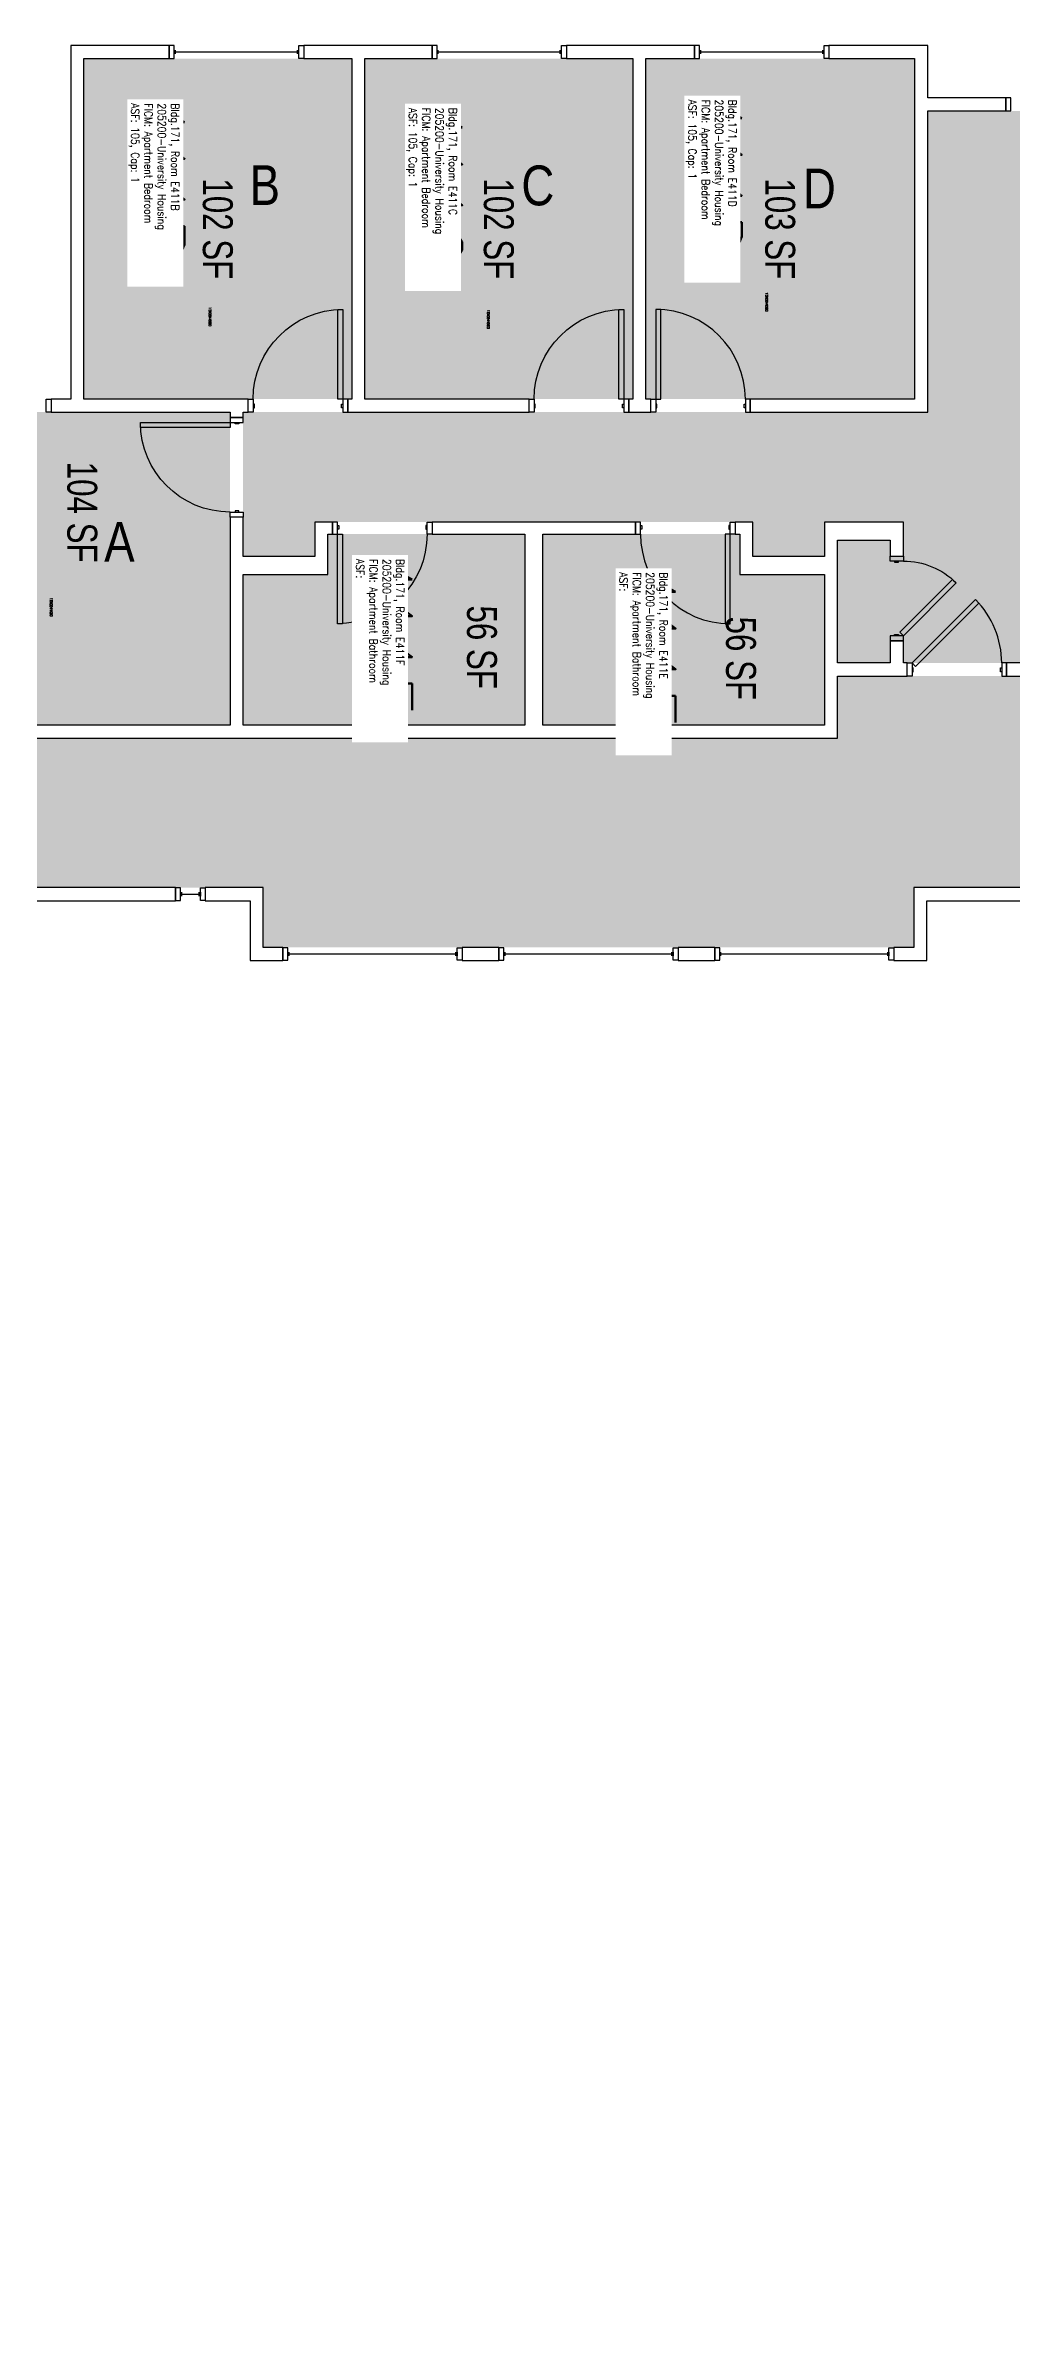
# Model space of a CAD drawing. Header units: inches. Extents: x 9163 to 12690, y -254 to 1288.
# Drawn here: x 11631 to 12019, y 372 to 1288 of the extents above; entities that cross this region are included whole.
import ezdxf
from ezdxf.enums import TextEntityAlignment as Align

# ---------------------------------------------------------------- set-up
doc = ezdxf.new("R2010")
doc.units = ezdxf.units.IN
doc.header["$LTSCALE"] = 48
doc.header["$MEASUREMENT"] = 0
for name, color, linetype in [('A-DOOR', 2, 'Continuous'), ('A-GLAZ', 1, 'Continuous'), ('A-IDEN-RNUM', 7, 'Continuous'), ('A-IDEN-SNUM', 4, 'Continuous'), ('A-IDEN-VNUM', 4, 'Continuous'), ('A-ROOM', 1, 'Continuous'), ('A-WALL', 5, 'Continuous'), ('AREA-TEXT', 3, 'Continuous'), ('Rooms-Category-Color', 7, 'Continuous'), ('Rooms-College-Color', 7, 'Continuous'), ('Rooms-Department-Color', 7, 'Continuous'), ('Rooms-Division-Color', 7, 'Continuous'), ('Rooms-Information', 7, 'Continuous')]:
    doc.layers.add(name, color=color, linetype=linetype)
doc.styles.add('AREA', font='arial.ttf', dxfattribs={"width": 0.75, "height": 12})
doc.styles.add('ROOMSNUMBER', font='txt.shx', dxfattribs={"height": 0.03})
doc.styles.add('ROOMVNUMBER', font='simplex.shx', dxfattribs={"width": 0.85})
doc.styles.get("Standard").update_dxf_attribs({"font": 'ARIALN.TTF'})

msp = doc.modelspace()

# ---------------------------------------------------------------- hatches: boundary and pattern name
h = msp.add_hatch()
h.set_pattern_fill('ANSI31', color=256, style=0)
h.set_pattern_definition([(45, (11521.60127, 1660.34839), (-0.088388348, 0.088388348), [])])
h.paths.add_polyline_path([(11853.07, 1076.4), (11911.81, 1076.4), (11911.81, 1067.19), (11853.07, 1067.19)], flags=9)
at = {"layer": 'Rooms-Category-Color', "true_color": 0x728ef3}
for points in [[(11753.71, 1282.26), (11646.08, 1282.26), (11646.08, 1145.51), (11753.72, 1145.52), (11753.72, 1281.81)], [(11758.96, 1282.26), (11866.58, 1282.26), (11866.6, 1145.52), (11758.96, 1145.51), (11758.97, 1281.81)], [(11871.83, 1282.26), (11979.83, 1282.26), (11979.83, 1145.51), (11871.83, 1145.51), (11871.85, 1281.81)], [(12120.58, 1144.63), (12036.44, 1144.63), (12036.44, 1039.51), (11975.31, 1039.51), (11975.31, 1048.46), (11970.06, 1048.46), (11970.06, 1039.51), (11948.87, 1039.51), (11948.87, 1088.88), (11970.06, 1088.88), (11970.06, 1082.46), (11975.31, 1082.46), (11975.31, 1096.13), (11943.62, 1096.13), (11943.62, 1082.26), (11914.87, 1082.26), (11914.87, 1096.13), (11738.83, 1096.13), (11738.83, 1082.26), (11710.08, 1082.26), (11710.08, 1140.26), (11985.08, 1140.26), (11985.08, 1261.26), (12120.58, 1261.26)], [(11586.1, 1014.51), (11586.08, 1140.26), (11704.83, 1140.26), (11704.83, 1014.51)], [(11744.1, 1091.26), (11823.22, 1091.26), (11823.22, 1014.51), (11710.1, 1014.51), (11710.08, 1075.01), (11744.08, 1075.01)], [(11830.49, 1014.51), (11943.62, 1014.51), (11943.62, 1075.01), (11909.62, 1075.01), (11909.62, 1091.26), (11830.47, 1091.26)]]:
    msp.add_hatch(color=171, dxfattribs=at).paths.add_polyline_path(points)
at = {"layer": 'Rooms-Category-Color', "true_color": 0xadadad}
msp.add_hatch(color=253, dxfattribs=at).paths.add_polyline_path([(11567.83, 967.26), (11567.83, 967.26), (11573.08, 967.26), (11573.08, 955.26), (11586.08, 955.26), (11586.08, 949.26), (11718.14, 949.26), (11718.14, 925.25), (11979.46, 925.25), (11979.46, 949.26), (12351.33, 949.26), (12351.33, 915.16), (12326.33, 915.16), (12326.33, 856.04), (12351.33, 856.04), (12351.33, 233.63), (12411.33, 233.63), (12411.33, 271.26), (12411.33, 837.54), (12436.33, 837.54), (12436.33, 919.86), (12411.33, 919.86), (12411.33, 1009.26), (12297.55, 1009.26), (12297.55, 1034.26), (12215.23, 1034.26), (12215.23, 1009.26), (12031.19, 1009.26), (12031.19, 1034.26), (11948.87, 1034.26), (11948.87, 1009.26), (11567.83, 1009.26)])
at = {"layer": 'Rooms-College-Color', "true_color": 0xadadad}
for points in [[(11753.71, 1282.26), (11646.08, 1282.26), (11646.08, 1145.51), (11753.72, 1145.52), (11753.72, 1281.81)], [(11758.96, 1282.26), (11866.58, 1282.26), (11866.6, 1145.52), (11758.96, 1145.51), (11758.97, 1281.81)], [(11871.83, 1282.26), (11979.83, 1282.26), (11979.83, 1145.51), (11871.83, 1145.51), (11871.85, 1281.81)], [(12120.58, 1144.63), (12036.44, 1144.63), (12036.44, 1039.51), (11975.31, 1039.51), (11975.31, 1048.46), (11970.06, 1048.46), (11970.06, 1039.51), (11948.87, 1039.51), (11948.87, 1088.88), (11970.06, 1088.88), (11970.06, 1082.46), (11975.31, 1082.46), (11975.31, 1096.13), (11943.62, 1096.13), (11943.62, 1082.26), (11914.87, 1082.26), (11914.87, 1096.13), (11738.83, 1096.13), (11738.83, 1082.26), (11710.08, 1082.26), (11710.08, 1140.26), (11985.08, 1140.26), (11985.08, 1261.26), (12120.58, 1261.26)], [(11586.1, 1014.51), (11586.08, 1140.26), (11704.83, 1140.26), (11704.83, 1014.51)], [(11744.1, 1091.26), (11823.22, 1091.26), (11823.22, 1014.51), (11710.1, 1014.51), (11710.08, 1075.01), (11744.08, 1075.01)], [(11830.49, 1014.51), (11943.62, 1014.51), (11943.62, 1075.01), (11909.62, 1075.01), (11909.62, 1091.26), (11830.47, 1091.26)], [(11567.83, 967.26), (11567.83, 967.26), (11573.08, 967.26), (11573.08, 955.26), (11586.08, 955.26), (11586.08, 949.26), (11718.14, 949.26), (11718.14, 925.25), (11979.46, 925.25), (11979.46, 949.26), (12351.33, 949.26), (12351.33, 915.16), (12326.33, 915.16), (12326.33, 856.04), (12351.33, 856.04), (12351.33, 233.63), (12411.33, 233.63), (12411.33, 271.26), (12411.33, 837.54), (12436.33, 837.54), (12436.33, 919.86), (12411.33, 919.86), (12411.33, 1009.26), (12297.55, 1009.26), (12297.55, 1034.26), (12215.23, 1034.26), (12215.23, 1009.26), (12031.19, 1009.26), (12031.19, 1034.26), (11948.87, 1034.26), (11948.87, 1009.26), (11567.83, 1009.26)]]:
    msp.add_hatch(color=253, dxfattribs=at).paths.add_polyline_path(points)
at = {"layer": 'Rooms-Department-Color', "true_color": 0x604aed}
for points in [[(11753.71, 1282.26), (11646.08, 1282.26), (11646.08, 1145.51), (11753.72, 1145.52), (11753.72, 1281.81)], [(11758.96, 1282.26), (11866.58, 1282.26), (11866.6, 1145.52), (11758.96, 1145.51), (11758.97, 1281.81)], [(11871.83, 1282.26), (11979.83, 1282.26), (11979.83, 1145.51), (11871.83, 1145.51), (11871.85, 1281.81)], [(12120.58, 1144.63), (12036.44, 1144.63), (12036.44, 1039.51), (11975.31, 1039.51), (11975.31, 1048.46), (11970.06, 1048.46), (11970.06, 1039.51), (11948.87, 1039.51), (11948.87, 1088.88), (11970.06, 1088.88), (11970.06, 1082.46), (11975.31, 1082.46), (11975.31, 1096.13), (11943.62, 1096.13), (11943.62, 1082.26), (11914.87, 1082.26), (11914.87, 1096.13), (11738.83, 1096.13), (11738.83, 1082.26), (11710.08, 1082.26), (11710.08, 1140.26), (11985.08, 1140.26), (11985.08, 1261.26), (12120.58, 1261.26)], [(11586.1, 1014.51), (11586.08, 1140.26), (11704.83, 1140.26), (11704.83, 1014.51)], [(11744.1, 1091.26), (11823.22, 1091.26), (11823.22, 1014.51), (11710.1, 1014.51), (11710.08, 1075.01), (11744.08, 1075.01)], [(11830.49, 1014.51), (11943.62, 1014.51), (11943.62, 1075.01), (11909.62, 1075.01), (11909.62, 1091.26), (11830.47, 1091.26)]]:
    msp.add_hatch(color=173, dxfattribs=at).paths.add_polyline_path(points)
at = {"layer": 'Rooms-Department-Color', "true_color": 0xacacac}
msp.add_hatch(color=253, dxfattribs=at).paths.add_polyline_path([(11567.83, 967.26), (11567.83, 967.26), (11573.08, 967.26), (11573.08, 955.26), (11586.08, 955.26), (11586.08, 949.26), (11718.14, 949.26), (11718.14, 925.25), (11979.46, 925.25), (11979.46, 949.26), (12351.33, 949.26), (12351.33, 915.16), (12326.33, 915.16), (12326.33, 856.04), (12351.33, 856.04), (12351.33, 233.63), (12411.33, 233.63), (12411.33, 271.26), (12411.33, 837.54), (12436.33, 837.54), (12436.33, 919.86), (12411.33, 919.86), (12411.33, 1009.26), (12297.55, 1009.26), (12297.55, 1034.26), (12215.23, 1034.26), (12215.23, 1009.26), (12031.19, 1009.26), (12031.19, 1034.26), (11948.87, 1034.26), (11948.87, 1009.26), (11567.83, 1009.26)])
at = {"layer": 'Rooms-Division-Color', "true_color": 0x604aed}
for points in [[(11753.71, 1282.26), (11646.08, 1282.26), (11646.08, 1145.51), (11753.72, 1145.52), (11753.72, 1281.81)], [(11758.96, 1282.26), (11866.58, 1282.26), (11866.6, 1145.52), (11758.96, 1145.51), (11758.97, 1281.81)], [(11871.83, 1282.26), (11979.83, 1282.26), (11979.83, 1145.51), (11871.83, 1145.51), (11871.85, 1281.81)], [(12120.58, 1144.63), (12036.44, 1144.63), (12036.44, 1039.51), (11975.31, 1039.51), (11975.31, 1048.46), (11970.06, 1048.46), (11970.06, 1039.51), (11948.87, 1039.51), (11948.87, 1088.88), (11970.06, 1088.88), (11970.06, 1082.46), (11975.31, 1082.46), (11975.31, 1096.13), (11943.62, 1096.13), (11943.62, 1082.26), (11914.87, 1082.26), (11914.87, 1096.13), (11738.83, 1096.13), (11738.83, 1082.26), (11710.08, 1082.26), (11710.08, 1140.26), (11985.08, 1140.26), (11985.08, 1261.26), (12120.58, 1261.26)], [(11586.1, 1014.51), (11586.08, 1140.26), (11704.83, 1140.26), (11704.83, 1014.51)], [(11744.1, 1091.26), (11823.22, 1091.26), (11823.22, 1014.51), (11710.1, 1014.51), (11710.08, 1075.01), (11744.08, 1075.01)], [(11830.49, 1014.51), (11943.62, 1014.51), (11943.62, 1075.01), (11909.62, 1075.01), (11909.62, 1091.26), (11830.47, 1091.26)]]:
    msp.add_hatch(color=173, dxfattribs=at).paths.add_polyline_path(points)
at = {"layer": 'Rooms-Division-Color', "true_color": 0xadadad}
msp.add_hatch(color=253, dxfattribs=at).paths.add_polyline_path([(11567.83, 967.26), (11567.83, 967.26), (11573.08, 967.26), (11573.08, 955.26), (11586.08, 955.26), (11586.08, 949.26), (11718.14, 949.26), (11718.14, 925.25), (11979.46, 925.25), (11979.46, 949.26), (12351.33, 949.26), (12351.33, 915.16), (12326.33, 915.16), (12326.33, 856.04), (12351.33, 856.04), (12351.33, 233.63), (12411.33, 233.63), (12411.33, 271.26), (12411.33, 837.54), (12436.33, 837.54), (12436.33, 919.86), (12411.33, 919.86), (12411.33, 1009.26), (12297.55, 1009.26), (12297.55, 1034.26), (12215.23, 1034.26), (12215.23, 1009.26), (12031.19, 1009.26), (12031.19, 1034.26), (11948.87, 1034.26), (11948.87, 1009.26), (11567.83, 1009.26)])

# ---------------------------------------------------------------- linework, layer by layer
at = {"layer": 'A-DOOR'}
for points in [[(11750.08, 1145.51), (11748.08, 1145.51), (11748.08, 1181.51), (11750.08, 1181.51)], [(11862.96, 1145.51), (11860.96, 1145.51), (11860.96, 1181.51), (11862.96, 1181.51)], [(11875.83, 1145.51), (11877.83, 1145.51), (11877.83, 1181.51), (11875.83, 1181.51)], [(11714.08, 1140.26), (11712.08, 1140.26), (11712.08, 1145.51), (11714.08, 1145.51)], [(11750.08, 1140.26), (11752.08, 1140.26), (11752.08, 1145.51), (11750.08, 1145.51)], [(11826.96, 1140.26), (11824.96, 1140.26), (11824.96, 1145.51), (11826.96, 1145.51)], [(11862.96, 1140.26), (11864.96, 1140.26), (11864.96, 1145.51), (11862.96, 1145.51)], [(11875.83, 1140.26), (11873.83, 1140.26), (11873.83, 1145.51), (11875.83, 1145.51)], [(11911.83, 1140.26), (11913.83, 1140.26), (11913.83, 1145.51), (11911.83, 1145.51)], [(11704.83, 1136.13), (11704.83, 1134.13), (11668.83, 1134.13), (11668.83, 1136.13)], [(11710.08, 1136.13), (11710.08, 1138.13), (11704.83, 1138.13), (11704.83, 1136.13)], [(11708.33, 1136.13), (11708.33, 1135.63), (11706.83, 1135.63), (11706.83, 1136.13)], [(11714.08, 1142.01), (11714.58, 1142.01), (11714.58, 1143.51), (11714.08, 1143.51)], [(11750.08, 1142.01), (11749.58, 1142.01), (11749.58, 1143.51), (11750.08, 1143.51)], [(11826.96, 1142.01), (11827.46, 1142.01), (11827.46, 1143.51), (11826.96, 1143.51)], [(11862.96, 1142.01), (11862.46, 1142.01), (11862.46, 1143.51), (11862.96, 1143.51)], [(11875.83, 1142.01), (11876.33, 1142.01), (11876.33, 1143.51), (11875.83, 1143.51)], [(11911.83, 1142.01), (11911.33, 1142.01), (11911.33, 1143.51), (11911.83, 1143.51)], [(11710.08, 1100.13), (11710.08, 1098.13), (11704.83, 1098.13), (11704.83, 1100.13)], [(11708.33, 1100.13), (11708.33, 1100.63), (11706.83, 1100.63), (11706.83, 1100.13)], [(11747.97, 1096.13), (11745.97, 1096.13), (11745.97, 1091.26), (11747.97, 1091.26)], [(11747.97, 1094.76), (11748.47, 1094.76), (11748.47, 1093.26), (11747.97, 1093.26)], [(11747.97, 1091.26), (11749.97, 1091.26), (11749.97, 1055.26), (11747.97, 1055.26)], [(11783.97, 1094.76), (11783.47, 1094.76), (11783.47, 1093.26), (11783.97, 1093.26)], [(11783.97, 1096.13), (11785.97, 1096.13), (11785.97, 1091.26), (11783.97, 1091.26)], [(11869.72, 1096.13), (11867.72, 1096.13), (11867.72, 1091.26), (11869.72, 1091.26)], [(11869.72, 1094.76), (11870.22, 1094.76), (11870.22, 1093.26), (11869.72, 1093.26)], [(11905.72, 1091.26), (11903.72, 1091.26), (11903.72, 1055.26), (11905.72, 1055.26)], [(11905.72, 1094.76), (11905.22, 1094.76), (11905.22, 1093.26), (11905.72, 1093.26)], [(11905.72, 1096.13), (11907.72, 1096.13), (11907.72, 1091.26), (11905.72, 1091.26)], [(11970.06, 1080.46), (11970.06, 1082.46), (11975.31, 1082.46), (11975.31, 1080.46)], [(11971.81, 1080.46), (11971.81, 1079.96), (11973.31, 1079.96), (11973.31, 1080.46)], [(11975.31, 1050.46), (11973.9, 1051.87), (11995.11, 1073.08), (11996.53, 1071.67)], [(11978.8, 1039.51), (11980.22, 1038.09), (12005.67, 1063.55), (12004.26, 1064.96)], [(11970.06, 1050.46), (11970.06, 1048.46), (11975.31, 1048.46), (11975.31, 1050.46)], [(11971.81, 1050.46), (11971.81, 1050.96), (11973.31, 1050.96), (11973.31, 1050.46)], [(11978.8, 1034.26), (11976.8, 1034.26), (11976.8, 1039.51), (11978.8, 1039.51)], [(11978.8, 1036.01), (11979.3, 1036.01), (11979.3, 1037.51), (11978.8, 1037.51)], [(12014.8, 1036.01), (12014.3, 1036.01), (12014.3, 1037.51), (12014.8, 1037.51)], [(12014.8, 1034.26), (12016.8, 1034.26), (12016.8, 1039.51), (12014.8, 1039.51)]]:
    msp.add_lwpolyline(points, close=True, dxfattribs=at)
at = {"layer": 'A-DOOR', "extrusion": (0, 0, -1)}
for centre, radius, start, end in [((-11750.08, 1145.51), 36, 0, 90), ((-11862.96, 1145.51), 36, 0, 90), ((-11704.83, 1136.13), 36, 270, 0), ((-11747.97, 1091.26), 36, 180, 270), ((-11975.31, 1050.46), 30, 90, 135)]:
    msp.add_arc(centre, radius, start, end, dxfattribs=at)
at = {"layer": 'A-DOOR'}
for centre, start, end in [((11875.83, 1145.51), 0, 90), ((11905.72, 1091.26), 180, 270), ((11978.8, 1039.51), 0, 45)]:
    msp.add_arc(centre, 36, start, end, dxfattribs=at)
at = {"layer": 'A-GLAZ'}
for p, q in [((11682.93, 1284.13), (11682.93, 1285.63)), ((11731.93, 1284.88), (11682.93, 1284.88)), ((11731.93, 1284.13), (11731.93, 1285.63)), ((11788.46, 1284.13), (11788.46, 1285.63)), ((11837.46, 1284.88), (11788.46, 1284.88)), ((11837.46, 1284.13), (11837.46, 1285.63)), ((11893.93, 1284.13), (11893.93, 1285.63)), ((11942.93, 1284.88), (11893.93, 1284.88)), ((11942.93, 1284.13), (11942.93, 1285.63)), ((11684.89, 949.13), (11682.89, 949.13)), ((11682.89, 949.13), (11682.89, 944.13)), ((11682.89, 944.13), (11684.89, 944.13)), ((11684.89, 944.13), (11684.89, 949.13)), ((11684.89, 945.88), (11684.89, 947.38)), ((11685.39, 945.88), (11685.39, 947.38)), ((11685.39, 946.63), (11692.39, 946.63)), ((11692.39, 945.88), (11692.39, 947.38)), ((11692.89, 949.13), (11694.89, 949.13)), ((11692.89, 944.13), (11692.89, 949.13)), ((11692.89, 947.38), (11692.89, 945.88)), ((11694.89, 944.13), (11692.89, 944.13)), ((11694.89, 949.13), (11694.89, 944.13)), ((11728.07, 925.13), (11726.07, 925.13)), ((11726.07, 925.13), (11726.07, 920.13)), ((11728.07, 920.13), (11728.07, 925.13)), ((11796.07, 925.13), (11798.07, 925.13)), ((11796.07, 920.13), (11796.07, 925.13)), ((11798.07, 925.13), (11798.07, 920.13)), ((11814.8, 925.13), (11812.8, 925.13)), ((11812.8, 925.13), (11812.8, 920.13)), ((11814.8, 920.13), (11814.8, 925.13)), ((11882.8, 925.13), (11884.8, 925.13)), ((11882.8, 920.13), (11882.8, 925.13)), ((11884.8, 925.13), (11884.8, 920.13)), ((11901.53, 925.13), (11899.53, 925.13)), ((11899.53, 925.13), (11899.53, 920.13)), ((11901.53, 920.13), (11901.53, 925.13)), ((11969.53, 925.13), (11971.53, 925.13)), ((11969.53, 920.13), (11969.53, 925.13)), ((11971.53, 925.13), (11971.53, 920.13)), ((11726.07, 920.13), (11728.07, 920.13)), ((11728.07, 921.88), (11728.07, 923.38)), ((11728.57, 921.88), (11728.57, 923.38)), ((11728.57, 922.63), (11795.57, 922.63)), ((11795.57, 921.88), (11795.57, 923.38)), ((11796.07, 923.38), (11796.07, 921.88)), ((11798.07, 920.13), (11796.07, 920.13)), ((11812.8, 920.13), (11814.8, 920.13)), ((11814.8, 921.88), (11814.8, 923.38)), ((11815.3, 921.88), (11815.3, 923.38)), ((11815.3, 922.63), (11882.3, 922.63)), ((11882.3, 921.88), (11882.3, 923.38)), ((11882.8, 923.38), (11882.8, 921.88)), ((11884.8, 920.13), (11882.8, 920.13)), ((11899.53, 920.13), (11901.53, 920.13)), ((11901.53, 921.88), (11901.53, 923.38)), ((11902.03, 921.88), (11902.03, 923.38)), ((11902.03, 922.63), (11969.03, 922.63)), ((11969.03, 921.88), (11969.03, 923.38)), ((11969.53, 923.38), (11969.53, 921.88)), ((11971.53, 920.13), (11969.53, 920.13))]:
    msp.add_line(p, q, dxfattribs=at)
for points in [[(11682.43, 1287.51), (11680.43, 1287.51), (11680.43, 1282.26), (11682.43, 1282.26)], [(11732.43, 1287.51), (11734.43, 1287.51), (11734.43, 1282.26), (11732.43, 1282.26)], [(11787.96, 1287.51), (11785.96, 1287.51), (11785.96, 1282.26), (11787.96, 1282.26)], [(11837.96, 1287.51), (11839.96, 1287.51), (11839.96, 1282.26), (11837.96, 1282.26)], [(11893.43, 1287.51), (11891.43, 1287.51), (11891.43, 1282.26), (11893.43, 1282.26)], [(11943.43, 1287.51), (11945.43, 1287.51), (11945.43, 1282.26), (11943.43, 1282.26)], [(12018.47, 1266.51), (12016.47, 1266.51), (12016.47, 1261.26), (12018.47, 1261.26)], [(11630.96, 1145.51), (11632.96, 1145.51), (11632.96, 1140.26), (11630.96, 1140.26)]]:
    msp.add_lwpolyline(points, close=True, dxfattribs=at)
at = {"layer": 'A-WALL'}
for p, q in [((11640.83, 1287.51), (11640.83, 1145.51)), ((11680.43, 1287.51), (11640.83, 1287.51)), ((11646.08, 1145.51), (11646.08, 1282.26)), ((11646.08, 1282.26), (11680.43, 1282.26)), ((11680.43, 1282.26), (11680.43, 1287.51)), ((11734.43, 1287.51), (11734.43, 1282.26)), ((11785.96, 1287.51), (11734.43, 1287.51)), ((11734.43, 1282.26), (11753.71, 1282.26)), ((11753.71, 1282.26), (11753.71, 1145.51)), ((11758.96, 1145.51), (11758.96, 1282.26)), ((11758.96, 1282.26), (11785.96, 1282.26)), ((11785.96, 1282.26), (11785.96, 1287.51)), ((11891.43, 1287.51), (11839.96, 1287.51)), ((11839.96, 1287.51), (11839.96, 1282.26)), ((11839.96, 1282.26), (11866.58, 1282.26)), ((11866.58, 1282.26), (11866.58, 1145.51)), ((11871.83, 1282.26), (11891.43, 1282.26)), ((11871.83, 1145.51), (11871.83, 1282.26)), ((11891.43, 1282.26), (11891.43, 1287.51)), ((11985.08, 1287.51), (11945.43, 1287.51)), ((11945.43, 1287.51), (11945.43, 1282.26)), ((11945.43, 1282.26), (11979.83, 1282.26)), ((11979.83, 1282.26), (11979.83, 1145.51)), ((11985.08, 1266.51), (11985.08, 1287.51)), ((12016.47, 1266.51), (11985.08, 1266.51)), ((12016.47, 1261.26), (12016.47, 1266.51)), ((11985.08, 1140.26), (11985.08, 1261.26)), ((11985.08, 1261.26), (12016.47, 1261.26)), ((11640.83, 1145.51), (11632.96, 1145.51)), ((11632.96, 1145.51), (11632.96, 1140.26)), ((11712.08, 1145.51), (11646.08, 1145.51)), ((11712.08, 1140.26), (11712.08, 1145.51)), ((11753.71, 1145.51), (11752.08, 1145.51)), ((11752.08, 1145.51), (11752.08, 1140.26)), ((11824.96, 1145.51), (11758.96, 1145.51)), ((11824.96, 1140.26), (11824.96, 1145.51)), ((11866.58, 1145.51), (11864.96, 1145.51)), ((11864.96, 1145.51), (11864.96, 1140.26)), ((11873.83, 1145.51), (11871.83, 1145.51)), ((11873.83, 1140.26), (11873.83, 1145.51)), ((11979.83, 1145.51), (11913.83, 1145.51)), ((11913.83, 1145.51), (11913.83, 1140.26)), ((11632.96, 1140.26), (11641.46, 1140.26)), ((11641.46, 1140.26), (11704.83, 1140.26)), ((11704.83, 1140.26), (11704.83, 1138.13)), ((11704.83, 1138.13), (11710.08, 1138.13)), ((11710.08, 1140.26), (11712.08, 1140.26)), ((11710.08, 1138.13), (11710.08, 1140.26)), ((11752.08, 1140.26), (11824.96, 1140.26)), ((11864.96, 1140.26), (11873.83, 1140.26)), ((11913.83, 1140.26), (11985.08, 1140.26)), ((11710.08, 1098.13), (11704.83, 1098.13)), ((11704.83, 1098.13), (11704.83, 1095.51)), ((11704.83, 1095.51), (11704.83, 1014.51)), ((11710.08, 1095.51), (11710.08, 1098.13)), ((11710.08, 1082.26), (11710.08, 1095.51)), ((11745.97, 1096.13), (11738.83, 1096.13)), ((11738.83, 1096.13), (11738.83, 1082.26)), ((11744.08, 1091.26), (11745.97, 1091.26)), ((11744.08, 1075.01), (11744.08, 1091.26)), ((11745.97, 1091.26), (11745.97, 1096.13)), ((11867.72, 1096.13), (11785.97, 1096.13)), ((11785.97, 1096.13), (11785.97, 1091.26)), ((11785.97, 1091.26), (11823.22, 1091.26)), ((11823.22, 1091.26), (11823.22, 1014.51)), ((11830.47, 1091.26), (11867.72, 1091.26)), ((11830.47, 1014.51), (11830.47, 1091.26)), ((11867.72, 1091.26), (11867.72, 1096.13)), ((11914.87, 1096.13), (11907.72, 1096.13)), ((11907.72, 1096.13), (11907.72, 1091.26)), ((11907.72, 1091.26), (11909.62, 1091.26)), ((11909.62, 1091.26), (11909.62, 1075.01)), ((11914.87, 1082.26), (11914.87, 1096.13)), ((11975.31, 1096.13), (11943.62, 1096.13)), ((11943.62, 1096.13), (11943.62, 1082.26)), ((11975.31, 1082.46), (11975.31, 1096.13)), ((11738.83, 1082.26), (11710.08, 1082.26)), ((11943.62, 1082.26), (11914.87, 1082.26)), ((11948.87, 1088.88), (11970.06, 1088.88)), ((11948.87, 1039.51), (11948.87, 1088.88)), ((11970.06, 1088.88), (11970.06, 1082.46)), ((11970.06, 1082.46), (11975.31, 1082.46)), ((11710.08, 1014.51), (11710.08, 1075.01)), ((11710.08, 1075.01), (11744.08, 1075.01)), ((11909.62, 1075.01), (11943.62, 1075.01)), ((11943.62, 1075.01), (11943.62, 1014.51)), ((11975.31, 1048.46), (11970.06, 1048.46)), ((11970.06, 1048.46), (11970.06, 1039.51)), ((11975.31, 1039.51), (11975.31, 1048.46)), ((11970.06, 1039.51), (11948.87, 1039.51)), ((11976.8, 1039.51), (11975.31, 1039.51)), ((11976.8, 1034.26), (11976.8, 1039.51)), ((12036.44, 1039.51), (12016.8, 1039.51)), ((12016.8, 1039.51), (12016.8, 1034.26)), ((11948.87, 1034.26), (11976.8, 1034.26)), ((11948.87, 1009.26), (11948.87, 1034.26)), ((12016.8, 1034.26), (12031.19, 1034.26)), ((11580.83, 1009.26), (11709.46, 1009.26)), ((11704.83, 1014.51), (11586.08, 1014.51)), ((11709.46, 1009.26), (11948.87, 1009.26)), ((11823.22, 1014.51), (11710.08, 1014.51)), ((11943.62, 1014.51), (11830.47, 1014.51)), ((11682.89, 949.26), (11586.08, 949.26)), ((11586.08, 944.01), (11682.89, 944.01)), ((11682.89, 944.01), (11682.89, 949.26)), ((11718.14, 949.26), (11694.89, 949.26)), ((11694.89, 949.26), (11694.89, 944.01)), ((11694.89, 944.01), (11712.89, 944.01)), ((11712.89, 944.01), (11712.89, 920)), ((11718.14, 925.25), (11718.14, 949.26)), ((11979.46, 949.26), (11979.46, 925.25)), ((12343.97, 949.26), (11979.46, 949.26)), ((11984.71, 920), (11984.71, 944.01)), ((11984.71, 944.01), (12343.97, 944.01)), ((11726.07, 925.25), (11718.14, 925.25)), ((11726.07, 920), (11726.07, 925.25)), ((11812.8, 925.25), (11798.07, 925.25)), ((11798.07, 925.25), (11798.07, 920)), ((11812.8, 920), (11812.8, 925.25)), ((11899.53, 925.25), (11884.8, 925.25)), ((11884.8, 925.25), (11884.8, 920)), ((11899.53, 920), (11899.53, 925.25)), ((11979.46, 925.25), (11971.53, 925.25)), ((11971.53, 925.25), (11971.53, 920)), ((11712.89, 920), (11726.07, 920)), ((11798.07, 920), (11812.8, 920)), ((11884.8, 920), (11899.53, 920)), ((11971.53, 920), (11984.71, 920))]:
    msp.add_line(p, q, dxfattribs=at)

# ---------------------------------------------------------------- texts
at = {"layer": 'A-IDEN-RNUM', "style": 'ROOMSNUMBER', "width": 0.85}
for s, p in [('0411-B0', (11696.75, 1178.58)), ('0411-D0', (11920.38, 1184.53)), ('0411-C0', (11808.57, 1177.6)), ('0411-A0', (11632.99, 1061.97)), ('0411-F0', (11766.97, 1051.45)), ('0411-E0', (11870.08, 1046.44))]:
    msp.add_text(s, height=1, rotation=270, dxfattribs=at).set_placement(p, align=Align.MIDDLE_CENTER)
at = {"layer": 'A-IDEN-SNUM', "style": 'ROOMSNUMBER', "width": 0.85}
for s, p in [('1710E411B0', (11696.75, 1178.58)), ('1710E411C0', (11808.57, 1177.6)), ('1710E411D0', (11920.38, 1184.53)), ('1710E411A0', (11632.99, 1061.97)), ('1710E411F0', (11766.97, 1051.45)), ('1710E411E0', (11870.08, 1046.44))]:
    msp.add_text(s, height=1, rotation=270, dxfattribs=at).set_placement(p, align=Align.MIDDLE_CENTER)
at = {"layer": 'A-IDEN-VNUM', "style": 'ROOMVNUMBER', "width": 0.85}
for s, p in [('411B', (11675.29, 1234.25)), ('411D', (11899.11, 1235.78)), ('411C', (11786.87, 1232)), ('411F', (11766.72, 1051.69)), ('411E', (11872.53, 1046.38))]:
    msp.add_text(s, height=22.5, rotation=270, dxfattribs=at).set_placement(p, align=Align.MIDDLE_CENTER)
at = {"layer": 'A-ROOM', "char_height": 16, "width": 16.4244, "attachment_point": 1}
for s, insert in [('{\\C1;B}', (11712.67, 1239.46)), ('{\\C1;C}', (11821.85, 1239.33)), ('{\\C1;D}', (11934.95, 1238.11)), ('{\\C1;A}', (11654.27, 1096.19))]:
    msp.add_mtext(s, dxfattribs=dict(at, insert=insert))
at = {"layer": 'AREA-TEXT', "style": 'AREA', "width": 0.75}
for s, p in [('102 SF', (11699.9, 1213.88)), ('102 SF', (11812.78, 1213.88)), ('103 SF', (11925.83, 1213.88)), ('104 SF', (11645.46, 1100.08)), ('56 SF', (11806.02, 1045.83)), ('56 SF', (11910.09, 1041.37))]:
    msp.add_text(s, height=12, rotation=270, dxfattribs=at).set_placement(p, align=Align.MIDDLE_CENTER)

# ---------------------------------------------------------------- next in the draw order: texts
at = {"layer": 'Rooms-Information', "char_height": 3.2143, "width": 72, "attachment_point": 7, "rotation": 270, "style": 'ROOMVNUMBER', "bg_fill": 3, "box_fill_scale": 1.5, "bg_fill_color": 256, "bg_fill_true_color": 13158600, "bg_fill_transparency": 0}
for s, insert in [('Bldg.171, Room E411B^M^J205200-University Housing^M^JFICM: Apartment Bedroom^M^JASF: 105, Cap: 1', (11664.04, 1264.3)), ('Bldg.171, Room E411C^M^J205200-University Housing^M^JFICM: Apartment Bedroom^M^JASF: 105, Cap: 1', (11775.62, 1262.51)), ('Bldg.171, Room E411D^M^J205200-University Housing^M^JFICM: Apartment Bedroom^M^JASF: 105, Cap: 1', (11887.86, 1265.83)), ('Bldg.171, Room E411F^M^J205200-University Housing^M^JFICM: Apartment Bathroom^M^JASF: ', (11755.47, 1081.29)), ('Bldg.171, Room E411E^M^J205200-University Housing^M^JFICM: Apartment Bathroom^M^JASF: ', (11861.28, 1075.98))]:
    msp.add_mtext(s, dxfattribs=dict(at, insert=insert))

doc.saveas('drawing.dxf')
